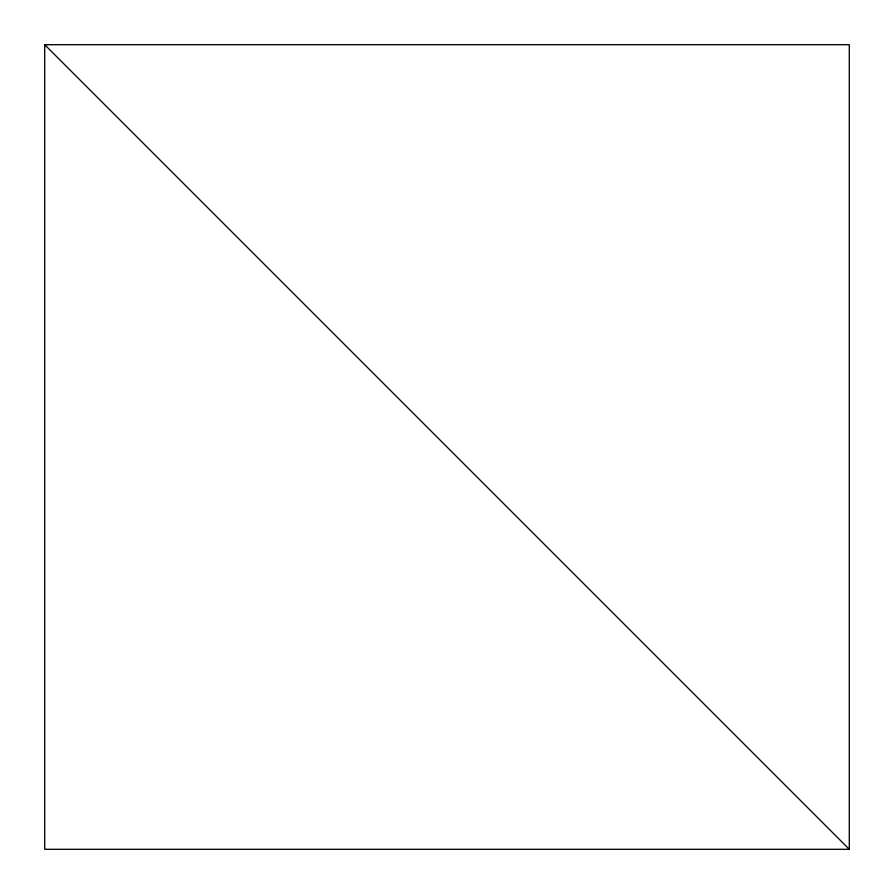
<?xml version="1.0" encoding="UTF-8"?>
<svg xmlns="http://www.w3.org/2000/svg" width="894" height="894" viewBox="0 0 894 894"><rect width="100%" height="100%" fill="white"/><g stroke="black" fill="none" stroke-linecap="round" stroke-linejoin="round"><path stroke-width="1.34" d="M44.7 44.7L849.3 44.7L849.3 849.3L44.7 849.3L44.7 44.7L849.3 849.3"/></g></svg>
